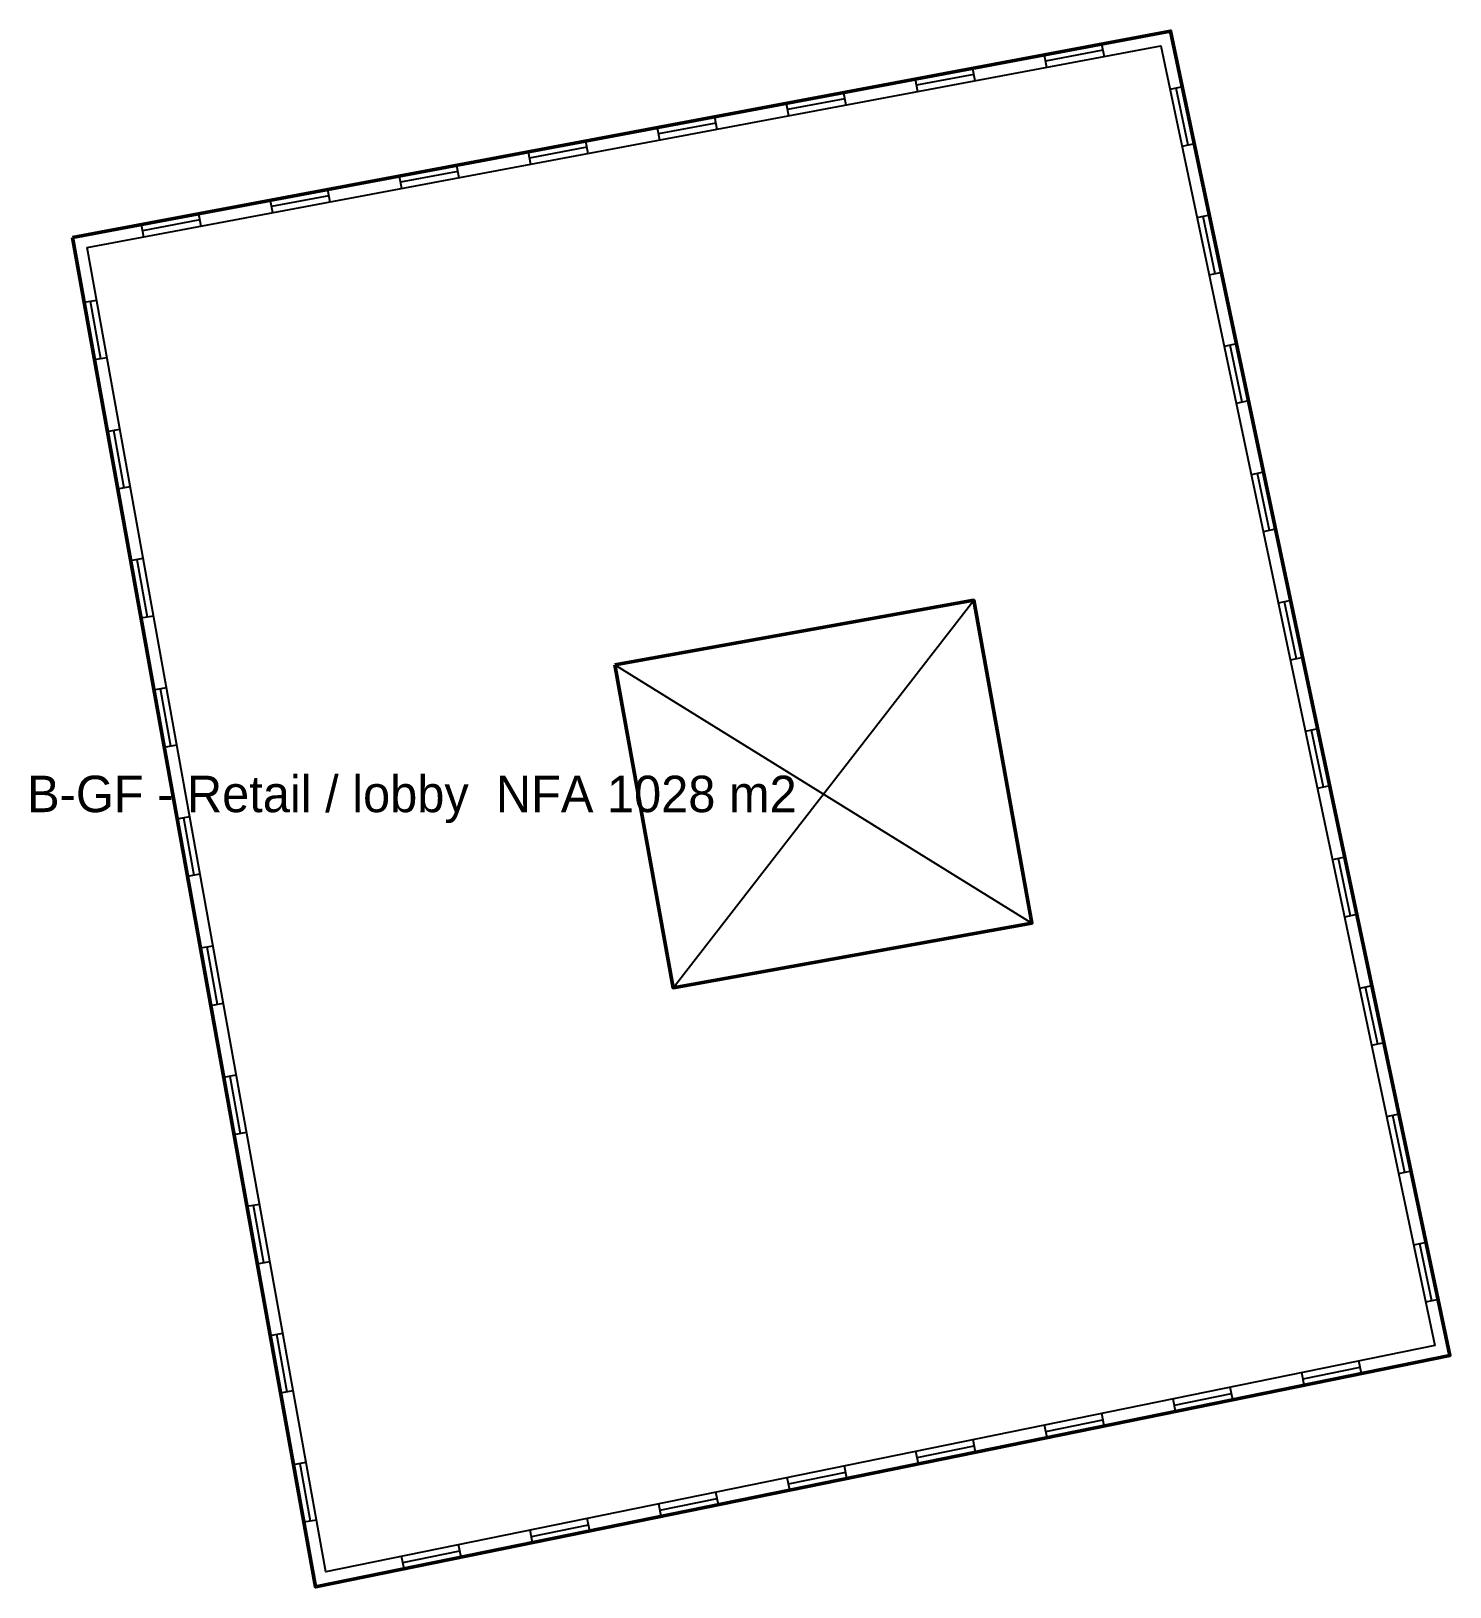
# Model space of a CAD drawing. Header units: metres. Extents: x 46.1 to 85, y -54.7 to -12.
import ezdxf
from ezdxf.enums import TextEntityAlignment as Align

# ---------------------------------------------------------------- set-up
doc = ezdxf.new("R2010")
doc.units = ezdxf.units.M
for name, color, linetype in [('CORE', 1, 'Continuous'), ('TEXT', 250, 'Continuous'), ('WALL', 7, 'Continuous'), ('WINDOW', 5, 'Continuous')]:
    doc.layers.add(name, color=color, linetype=linetype)

msp = doc.modelspace()

# ---------------------------------------------------------------- linework, layer by layer
at = {"layer": 'CORE'}
for p, q in [((63.715, -38.212), (71.961, -27.582)), ((62.119, -29.355), (73.557, -36.439))]:
    msp.add_line(p, q, dxfattribs=at)
at = {"layer": 'CORE', "lineweight": 50}
msp.add_lwpolyline([(62.119, -29.355), (63.715, -38.212), (73.557, -36.439), (71.961, -27.582)], close=True, dxfattribs=at)
at = {"layer": 'WALL', "lineweight": 50}
msp.add_lwpolyline([(47.239, -17.628), (53.91, -54.65), (85.02, -48.3), (77.36, -11.97)], close=True, dxfattribs=at)
at = {"layer": 'WALL'}
msp.add_lwpolyline([(47.645, -17.908), (77.088, -12.377), (84.605, -48.028), (54.191, -54.236), (47.645, -17.908)], close=True, dxfattribs=at)
at = {"layer": 'WINDOW'}
for p, q in [((75.469, -12.325), (75.534, -12.669)), ((73.896, -12.621), (73.961, -12.965)), ((75.501, -12.497), (73.929, -12.793)), ((71.963, -13.162), (70.391, -13.457)), ((71.931, -12.99), (71.995, -13.334)), ((68.393, -13.655), (68.457, -13.999)), ((70.358, -13.285), (70.423, -13.629)), ((77.683, -13.501), (77.34, -13.573)), ((77.842, -15.102), (77.512, -13.537)), ((66.82, -13.95), (66.885, -14.294)), ((68.425, -13.827), (66.853, -14.122)), ((64.887, -14.491), (63.314, -14.787)), ((64.855, -14.319), (64.919, -14.663)), ((63.282, -14.615), (63.347, -14.959)), ((59.744, -15.279), (59.809, -15.623)), ((61.349, -15.156), (59.776, -15.451)), ((61.317, -14.984), (61.381, -15.328)), ((78.013, -15.066), (77.67, -15.139)), ((57.778, -15.649), (57.843, -15.993)), ((56.206, -15.944), (56.271, -16.288)), ((57.811, -15.821), (56.238, -16.116)), ((52.668, -16.609), (52.732, -16.953)), ((54.273, -16.485), (52.7, -16.781)), ((54.24, -16.313), (54.305, -16.657)), ((50.702, -16.978), (50.767, -17.322)), ((78.425, -17.023), (78.083, -17.095)), ((78.584, -18.625), (78.254, -17.059)), ((49.13, -17.273), (49.194, -17.617)), ((50.735, -17.15), (49.162, -17.445)), ((78.756, -18.589), (78.413, -18.661)), ((47.56, -19.409), (47.904, -19.347)), ((47.732, -19.378), (48.015, -20.952)), ((79.168, -20.546), (78.826, -20.618)), ((79.327, -22.148), (78.997, -20.582)), ((47.843, -20.983), (48.188, -20.921)), ((79.498, -22.111), (79.156, -22.184)), ((48.198, -22.952), (48.542, -22.89)), ((48.37, -22.921), (48.654, -24.495)), ((79.911, -24.068), (79.568, -24.141)), ((80.07, -25.67), (79.74, -24.104)), ((48.482, -24.526), (48.826, -24.464)), ((80.241, -25.634), (79.899, -25.706)), ((48.836, -26.495), (49.181, -26.433)), ((49.009, -26.464), (49.292, -28.038)), ((80.654, -27.591), (80.311, -27.663)), ((80.812, -29.193), (80.482, -27.627)), ((49.12, -28.069), (49.465, -28.007)), ((80.984, -29.157), (80.641, -29.229)), ((49.475, -30.038), (49.819, -29.976)), ((49.647, -30.007), (49.931, -31.581)), ((81.396, -31.113), (81.054, -31.186)), ((81.555, -32.715), (81.225, -31.15)), ((49.758, -31.612), (50.103, -31.55)), ((81.726, -32.679), (81.384, -32.751)), ((50.113, -33.581), (50.458, -33.518)), ((50.285, -33.55), (50.569, -35.124)), ((82.139, -34.636), (81.797, -34.708)), ((82.298, -36.238), (81.968, -34.672)), ((50.397, -35.155), (50.741, -35.093)), ((82.469, -36.202), (82.127, -36.274)), ((50.752, -37.123), (51.096, -37.061)), ((50.924, -37.092), (51.208, -38.667)), ((82.882, -38.159), (82.539, -38.231)), ((83.041, -39.76), (82.71, -38.195)), ((51.035, -38.698), (51.38, -38.636)), ((83.212, -39.724), (82.869, -39.796)), ((51.39, -40.666), (51.734, -40.604)), ((51.562, -40.635), (51.846, -42.21)), ((83.624, -41.681), (83.282, -41.753)), ((83.783, -43.283), (83.453, -41.717)), ((51.674, -42.241), (52.018, -42.179)), ((83.955, -43.247), (83.612, -43.319)), ((52.028, -44.209), (52.373, -44.147)), ((52.201, -44.178), (52.484, -45.753)), ((84.367, -45.204), (84.025, -45.276)), ((84.526, -46.805), (84.196, -45.24)), ((52.312, -45.784), (52.657, -45.722)), ((84.697, -46.769), (84.355, -46.841)), ((52.667, -47.752), (53.011, -47.69)), ((52.839, -47.721), (53.123, -49.296)), ((80.992, -48.944), (82.559, -48.624)), ((82.594, -48.795), (82.524, -48.452)), ((81.027, -49.115), (80.957, -48.772)), ((52.951, -49.327), (53.295, -49.265)), ((77.499, -49.835), (77.429, -49.492)), ((77.464, -49.664), (79.032, -49.344)), ((79.067, -49.515), (78.997, -49.172)), ((75.54, -50.235), (75.47, -49.892)), ((73.972, -50.555), (73.902, -50.212)), ((73.937, -50.384), (75.505, -50.064)), ((70.41, -51.104), (71.977, -50.784)), ((72.012, -50.955), (71.942, -50.612)), ((70.445, -51.275), (70.375, -50.932)), ((53.305, -51.295), (53.65, -51.233)), ((53.477, -51.264), (53.761, -52.839)), ((66.882, -51.824), (68.45, -51.504)), ((68.485, -51.675), (68.415, -51.332)), ((64.958, -52.395), (64.888, -52.052)), ((66.917, -51.995), (66.847, -51.652)), ((63.39, -52.715), (63.32, -52.372)), ((63.355, -52.544), (64.923, -52.224)), ((53.589, -52.87), (53.933, -52.808)), ((61.431, -53.115), (61.361, -52.772)), ((59.863, -53.435), (59.793, -53.092)), ((59.828, -53.264), (61.396, -52.944)), ((56.301, -53.984), (57.868, -53.664)), ((57.903, -53.835), (57.833, -53.492)), ((56.336, -54.155), (56.266, -53.812))]:
    msp.add_line(p, q, dxfattribs=at)

# ---------------------------------------------------------------- texts
at = {"layer": 'TEXT'}
msp.add_text('B-GF - Retail / lobby  NFA 1028 m2', height=1, dxfattribs=at).set_placement((56.552, -32.897), align=Align.MIDDLE_CENTER)

doc.saveas('drawing.dxf')
